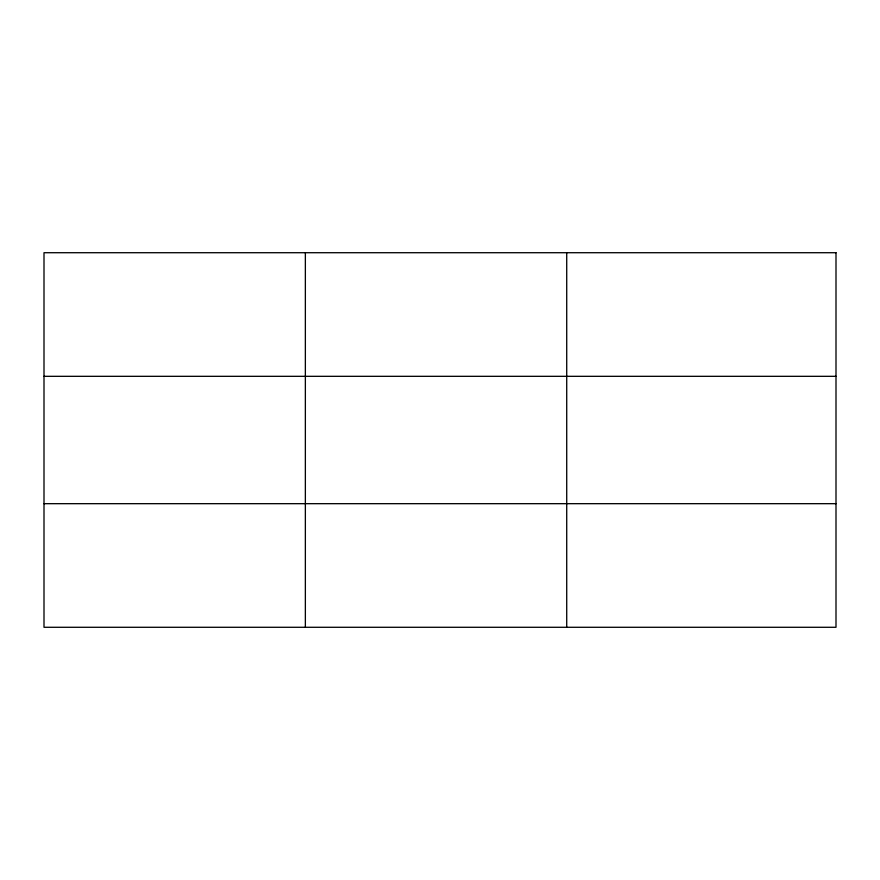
<?xml version="1.0" encoding="UTF-8"?>
<svg xmlns="http://www.w3.org/2000/svg" width="880" height="880" viewBox="0 0 880 880"><rect width="100%" height="100%" fill="white"/><g stroke="black" fill="none" stroke-linecap="round" stroke-linejoin="round"><path stroke-width="1.32" d="M305.36 627.286L305.36 252.714M566.72 627.286L566.72 252.714M44 376.321L836 376.321M44 503.679L836 503.679M836 252.714L836 627.286L44 627.286L44 252.714L836 252.714"/></g></svg>
